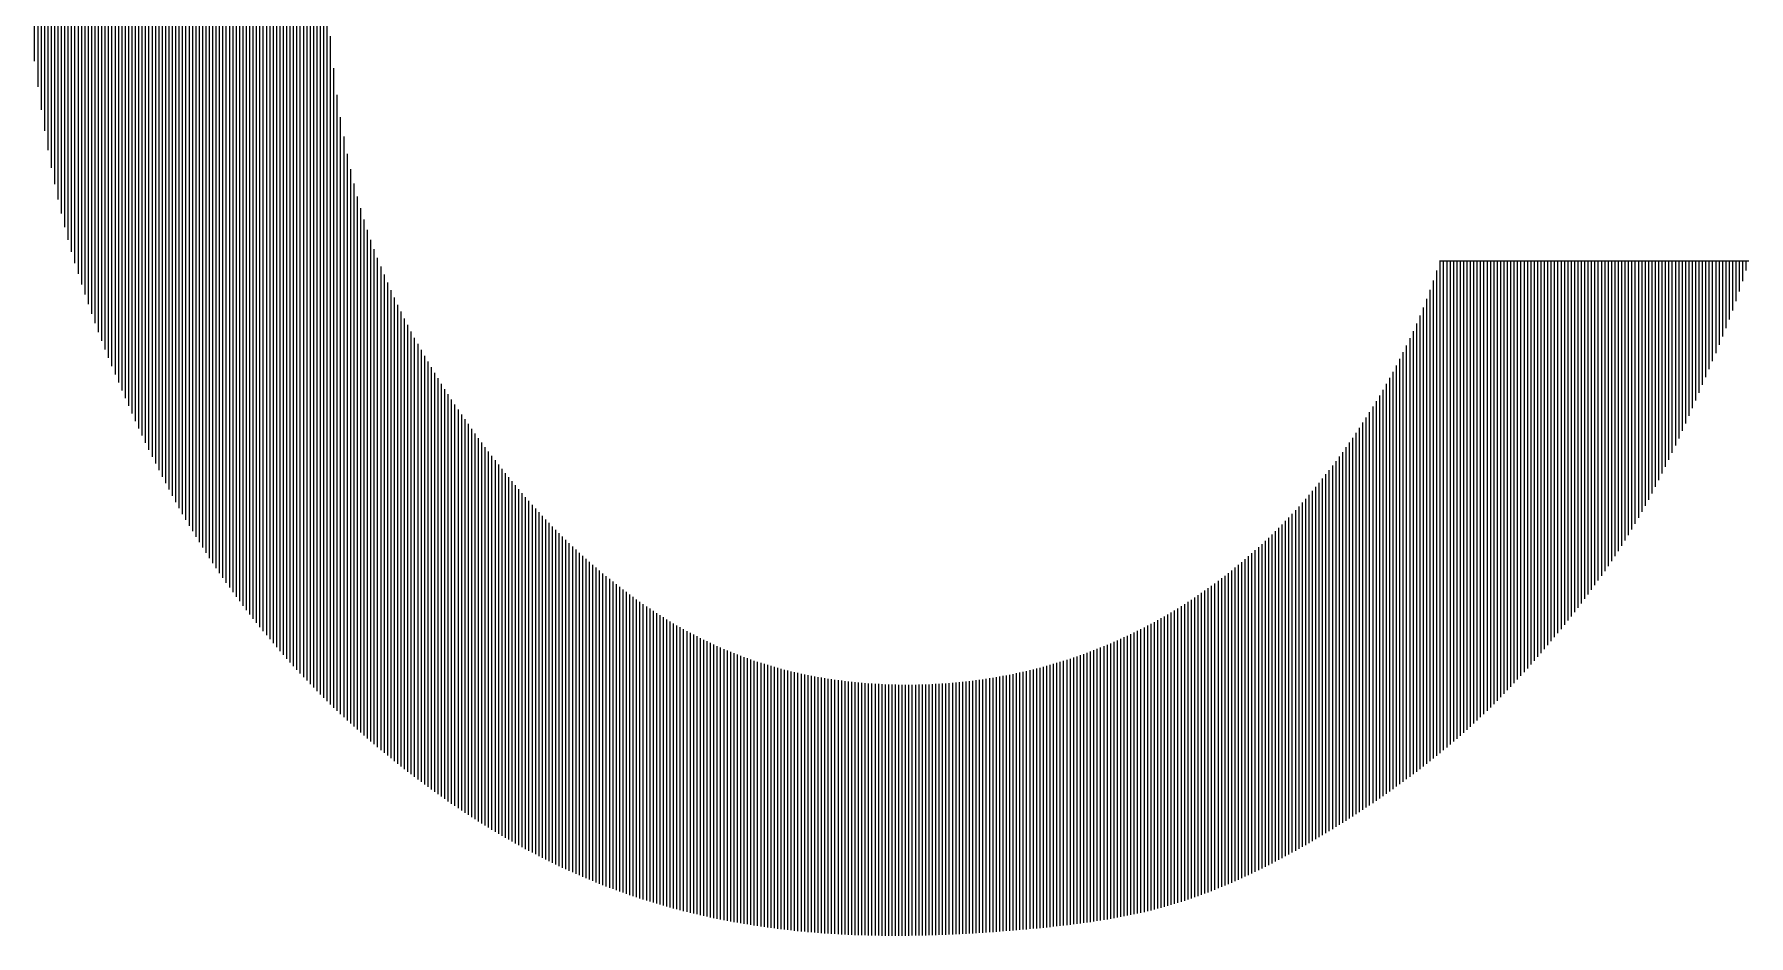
# Model space of a CAD drawing. Extents: x -58 to 5689, y 67 to 4123.
# Drawn here: x 5342.24 to 5365.18, y 310.48 to 322.55 of the extents above; entities that cross this region are included whole.
import ezdxf
from ezdxf.enums import TextEntityAlignment as Align

# ---------------------------------------------------------------- set-up
doc = ezdxf.new("R2010")
doc.units = 0
doc.header["$LTSCALE"] = 30
doc.header["$MEASUREMENT"] = 0
doc.layers.get('0').update_dxf_attribs({"linetype": 'CONTINUOUS'})
doc.layers.add('RLA-FORMATO', color=7, linetype='CONTINUOUS')
doc.layers.add('RLA-LOGO', color=7, linetype='CONTINUOUS')
doc.styles.add('ROMAND', font='romand', dxfattribs={"height": 31.5})
doc.styles.add('ROMANS', font='romans.shx', dxfattribs={"height": 11.25})

# ---------------------------------------------------------------- blocks, each defined once
blk = doc.blocks.new('A$C459C3EB4')
at = {"layer": 'RLA-LOGO', "color": 9, "true_color": 0xc0c0c0}
for p, q in [((456.613, -33.688), (456.613, -55.562)), ((456.658, -33.641), (456.658, -55.608)), ((456.703, -33.594), (456.703, -55.653)), ((456.388, -33.933), (456.388, -55.327)), ((456.433, -33.883), (456.433, -55.375)), ((456.478, -33.834), (456.478, -55.423)), ((456.523, -33.785), (456.523, -55.47)), ((456.568, -33.736), (456.568, -55.516)), ((456.208, -34.139), (456.208, -55.13)), ((456.253, -34.087), (456.253, -55.18)), ((456.298, -34.035), (456.298, -55.23)), ((456.343, -33.984), (456.343, -55.279)), ((455.983, -34.408), (455.983, -54.87)), ((456.028, -34.353), (456.028, -54.923)), ((456.073, -34.299), (456.073, -54.976)), ((456.118, -34.245), (456.118, -55.028)), ((456.163, -34.192), (456.163, -55.079)), ((455.803, -34.633), (455.803, -54.651)), ((455.848, -34.576), (455.848, -54.707)), ((455.893, -34.52), (455.893, -54.762)), ((455.938, -34.464), (455.938, -54.816)), ((455.623, -34.868), (455.623, -54.42)), ((455.668, -34.808), (455.668, -54.479)), ((455.713, -34.749), (455.713, -54.537)), ((455.758, -34.691), (455.758, -54.594)), ((455.488, -35.049), (455.488, -54.238)), ((455.533, -34.988), (455.533, -54.3)), ((455.578, -34.928), (455.578, -54.36)), ((455.308, -35.301), (455.308, -53.984)), ((455.353, -35.237), (455.353, -54.049)), ((455.398, -35.174), (455.398, -54.113)), ((455.443, -35.111), (455.443, -54.176)), ((455.173, -35.497), (455.173, -53.783)), ((455.218, -35.431), (455.218, -53.851)), ((455.263, -35.365), (455.263, -53.918)), ((454.993, -35.77), (454.993, -53.498)), ((455.038, -35.7), (455.038, -53.571)), ((455.083, -35.632), (455.083, -53.643)), ((455.128, -35.564), (455.128, -53.713)), ((454.858, -35.985), (454.858, -53.272)), ((454.903, -35.912), (454.903, -53.349)), ((454.948, -35.841), (454.948, -53.424)), ((454.723, -36.209), (454.723, -53.033)), ((454.768, -36.133), (454.768, -53.114)), ((454.813, -36.058), (454.813, -53.194)), ((454.588, -36.446), (454.588, -52.782)), ((454.633, -36.365), (454.633, -52.867)), ((454.678, -36.287), (454.678, -52.951)), ((454.453, -36.696), (454.453, -52.518)), ((454.498, -36.611), (454.498, -52.607)), ((454.543, -36.527), (454.543, -52.695)), ((454.363, -36.871), (454.363, -52.334)), ((454.408, -36.782), (454.408, -52.427)), ((454.228, -37.151), (454.228, -52.047)), ((454.273, -37.055), (454.273, -52.144)), ((454.318, -36.962), (454.318, -52.24)), ((454.138, -37.35), (454.138, -51.848)), ((454.183, -37.249), (454.183, -51.948)), ((454.048, -37.56), (454.048, -51.643)), ((454.093, -37.453), (454.093, -51.747)), ((453.958, -37.783), (453.958, -51.433)), ((454.003, -37.67), (454.003, -51.539)), ((453.868, -38.021), (453.868, -51.216)), ((453.913, -37.9), (453.913, -51.325)), ((453.778, -38.273), (453.778, -50.991)), ((453.823, -38.145), (453.823, -51.104)), ((453.688, -38.542), (453.688, -50.758)), ((453.733, -38.405), (453.733, -50.876)), ((453.643, -38.683), (453.643, -50.637)), ((453.553, -38.979), (453.553, -50.386)), ((453.598, -38.829), (453.598, -50.514)), ((453.508, -39.135), (453.508, -50.256)), ((453.463, -39.295), (453.463, -50.12)), ((453.373, -39.631), (453.373, -49.834)), ((453.418, -39.461), (453.418, -49.98)), ((453.328, -39.807), (453.328, -49.682)), ((453.283, -39.987), (453.283, -49.521)), ((453.193, -40.363), (453.193, -49.172)), ((453.238, -40.173), (453.238, -49.352)), ((453.148, -40.557), (453.148, -48.981)), ((453.103, -40.755), (453.103, -48.777)), ((453.058, -40.96), (453.058, -48.558)), ((453.013, -41.171), (453.013, -48.322)), ((452.968, -41.392), (452.968, -48.065)), ((452.923, -41.625), (452.923, -47.784)), ((452.878, -41.873), (452.878, -47.475)), ((452.833, -42.142), (452.833, -47.133)), ((456.748, -46.239), (456.748, -55.697)), ((456.793, -46.795), (456.793, -55.741)), ((456.838, -47.227), (456.838, -55.785)), ((456.883, -47.581), (456.883, -55.828)), ((456.928, -47.881), (456.928, -55.871)), ((456.973, -48.141), (456.973, -55.913)), ((457.018, -48.372), (457.018, -55.955)), ((457.063, -48.579), (457.063, -55.996)), ((457.108, -48.768), (457.108, -56.037)), ((457.153, -48.941), (457.153, -56.078)), ((457.198, -49.101), (457.198, -56.118)), ((457.243, -49.251), (457.243, -56.158)), ((457.288, -49.39), (457.288, -56.198)), ((457.333, -49.522), (457.333, -56.237)), ((457.378, -49.647), (457.378, -56.275)), ((457.423, -49.766), (457.423, -56.314)), ((457.468, -49.879), (457.468, -56.352)), ((457.513, -49.989), (457.513, -56.389)), ((471.598, -49.935), (471.598, -56.429)), ((471.639, -49.805), (475.775, -49.805)), ((471.643, -49.805), (471.643, -56.392)), ((471.688, -49.805), (471.688, -56.355)), ((471.733, -49.805), (471.733, -56.317)), ((471.778, -49.805), (471.778, -56.279)), ((471.823, -49.805), (471.823, -56.24)), ((471.868, -49.805), (471.868, -56.201)), ((471.913, -49.805), (471.913, -56.161)), ((471.958, -49.805), (471.958, -56.121)), ((472.003, -49.805), (472.003, -56.081)), ((472.048, -49.805), (472.048, -56.04)), ((472.093, -49.805), (472.093, -55.998)), ((472.138, -49.805), (472.138, -55.956)), ((472.183, -49.805), (472.183, -55.913)), ((472.228, -49.805), (472.228, -55.87)), ((472.273, -49.805), (472.273, -55.826)), ((472.318, -49.805), (472.318, -55.782)), ((472.363, -49.805), (472.363, -55.737)), ((472.408, -49.805), (472.408, -55.692)), ((472.453, -49.805), (472.453, -55.646)), ((472.498, -49.805), (472.498, -55.599)), ((472.543, -49.805), (472.543, -55.552)), ((472.588, -49.805), (472.588, -55.505)), ((472.633, -49.805), (472.633, -55.457)), ((472.678, -49.805), (472.678, -55.408)), ((472.723, -49.805), (472.723, -55.359)), ((472.768, -49.805), (472.768, -55.31)), ((472.813, -49.805), (472.813, -55.26)), ((472.858, -49.805), (472.858, -55.209)), ((472.903, -49.805), (472.903, -55.158)), ((472.948, -49.805), (472.948, -55.106)), ((472.993, -49.805), (472.993, -55.054)), ((473.038, -49.805), (473.038, -55.002)), ((473.083, -49.805), (473.083, -54.949)), ((473.128, -49.805), (473.128, -54.895)), ((473.173, -49.805), (473.173, -54.841)), ((473.218, -49.805), (473.218, -54.787)), ((473.263, -49.805), (473.263, -54.732)), ((473.308, -49.805), (473.308, -54.676)), ((473.353, -49.805), (473.353, -54.62)), ((473.398, -49.805), (473.398, -54.563)), ((473.443, -49.805), (473.443, -54.506)), ((473.488, -49.805), (473.488, -54.448)), ((473.533, -49.805), (473.533, -54.39)), ((473.578, -49.805), (473.578, -54.33)), ((473.623, -49.805), (473.623, -54.27)), ((473.668, -49.805), (473.668, -54.209)), ((473.713, -49.805), (473.713, -54.147)), ((473.758, -49.805), (473.758, -54.085)), ((473.803, -49.805), (473.803, -54.021)), ((473.848, -49.805), (473.848, -53.957)), ((473.893, -49.805), (473.893, -53.891)), ((473.938, -49.805), (473.938, -53.825)), ((473.983, -49.805), (473.983, -53.757)), ((474.028, -49.805), (474.028, -53.688)), ((474.073, -49.805), (474.073, -53.618)), ((474.118, -49.805), (474.118, -53.547)), ((474.163, -49.805), (474.163, -53.474)), ((474.208, -49.805), (474.208, -53.399)), ((474.253, -49.805), (474.253, -53.323)), ((474.298, -49.805), (474.298, -53.245)), ((474.343, -49.805), (474.343, -53.165)), ((474.388, -49.805), (474.388, -53.084)), ((474.433, -49.805), (474.433, -53.001)), ((474.478, -49.805), (474.478, -52.917)), ((474.523, -49.805), (474.523, -52.83)), ((474.568, -49.805), (474.568, -52.742)), ((474.613, -49.805), (474.613, -52.652)), ((474.658, -49.805), (474.658, -52.561)), ((474.703, -49.805), (474.703, -52.468)), ((474.748, -49.805), (474.748, -52.374)), ((474.793, -49.805), (474.793, -52.277)), ((474.838, -49.805), (474.838, -52.18)), ((474.883, -49.805), (474.883, -52.081)), ((474.928, -49.805), (474.928, -51.981)), ((474.973, -49.805), (474.973, -51.879)), ((475.018, -49.805), (475.018, -51.777)), ((475.063, -49.805), (475.063, -51.674)), ((475.108, -49.805), (475.108, -51.57)), ((475.153, -49.805), (475.153, -51.465)), ((475.198, -49.805), (475.198, -51.359)), ((475.243, -49.805), (475.243, -51.254)), ((475.288, -49.805), (475.288, -51.147)), ((475.333, -49.805), (475.333, -51.039)), ((475.378, -49.805), (475.378, -50.929)), ((475.423, -49.805), (475.423, -50.818)), ((475.468, -49.805), (475.468, -50.704)), ((475.513, -49.805), (475.513, -50.588)), ((475.558, -49.805), (475.558, -50.468)), ((475.603, -49.805), (475.603, -50.343)), ((475.648, -49.805), (475.648, -50.214)), ((475.693, -49.805), (475.693, -50.077)), ((475.738, -49.805), (475.738, -49.933)), ((457.558, -50.094), (457.558, -56.426)), ((457.603, -50.196), (457.603, -56.463)), ((471.508, -50.194), (471.508, -56.501)), ((471.553, -50.068), (471.553, -56.465)), ((457.648, -50.295), (457.648, -56.5)), ((457.693, -50.391), (457.693, -56.536)), ((471.418, -50.428), (471.418, -56.572)), ((471.463, -50.314), (471.463, -56.537)), ((457.738, -50.484), (457.738, -56.572)), ((457.783, -50.574), (457.783, -56.607)), ((457.828, -50.662), (457.828, -56.642)), ((471.328, -50.642), (471.328, -56.642)), ((471.373, -50.537), (471.373, -56.607)), ((457.873, -50.749), (457.873, -56.677)), ((457.918, -50.833), (457.918, -56.712)), ((457.963, -50.915), (457.963, -56.746)), ((471.238, -50.841), (471.238, -56.71)), ((471.283, -50.744), (471.283, -56.676)), ((458.008, -50.996), (458.008, -56.779)), ((458.053, -51.075), (458.053, -56.813)), ((458.098, -51.152), (458.098, -56.846)), ((471.103, -51.117), (471.103, -56.81)), ((471.148, -51.028), (471.148, -56.777)), ((471.193, -50.936), (471.193, -56.744)), ((458.143, -51.228), (458.143, -56.879)), ((458.188, -51.303), (458.188, -56.912)), ((458.233, -51.376), (458.233, -56.944)), ((470.968, -51.371), (470.968, -56.907)), ((471.013, -51.288), (471.013, -56.875)), ((471.058, -51.204), (471.058, -56.842)), ((458.278, -51.449), (458.278, -56.976)), ((458.323, -51.52), (458.323, -57.007)), ((458.368, -51.589), (458.368, -57.039)), ((470.833, -51.607), (470.833, -57.001)), ((470.878, -51.53), (470.878, -56.97)), ((470.923, -51.451), (470.923, -56.938)), ((458.413, -51.658), (458.413, -57.07)), ((458.458, -51.726), (458.458, -57.101)), ((458.503, -51.793), (458.503, -57.131)), ((470.698, -51.829), (470.698, -57.093)), ((470.743, -51.756), (470.743, -57.062)), ((470.788, -51.682), (470.788, -57.032)), ((458.548, -51.859), (458.548, -57.161)), ((458.593, -51.924), (458.593, -57.191)), ((458.638, -51.988), (458.638, -57.22)), ((458.683, -52.051), (458.683, -57.25)), ((470.563, -52.038), (470.563, -57.182)), ((470.608, -51.969), (470.608, -57.152)), ((470.653, -51.9), (470.653, -57.123)), ((458.728, -52.114), (458.728, -57.279)), ((458.773, -52.176), (458.773, -57.307)), ((458.818, -52.237), (458.818, -57.335)), ((458.863, -52.297), (458.863, -57.364)), ((470.383, -52.3), (470.383, -57.298)), ((470.428, -52.236), (470.428, -57.269)), ((470.473, -52.171), (470.473, -57.24)), ((470.518, -52.105), (470.518, -57.211)), ((458.908, -52.356), (458.908, -57.391)), ((458.953, -52.415), (458.953, -57.419)), ((458.998, -52.474), (458.998, -57.446)), ((459.043, -52.531), (459.043, -57.473)), ((470.248, -52.485), (470.248, -57.382)), ((470.293, -52.425), (470.293, -57.354)), ((470.338, -52.363), (470.338, -57.326)), ((459.088, -52.588), (459.088, -57.499)), ((459.133, -52.644), (459.133, -57.525)), ((459.178, -52.7), (459.178, -57.551)), ((459.223, -52.754), (459.223, -57.577)), ((470.068, -52.718), (470.068, -57.492)), ((470.113, -52.661), (470.113, -57.464)), ((470.158, -52.604), (470.158, -57.437)), ((470.203, -52.545), (470.203, -57.41)), ((459.268, -52.808), (459.268, -57.602)), ((459.313, -52.862), (459.313, -57.627)), ((459.358, -52.915), (459.358, -57.652)), ((459.403, -52.967), (459.403, -57.677)), ((469.843, -52.988), (469.843, -57.624)), ((469.888, -52.936), (469.888, -57.598)), ((469.933, -52.883), (469.933, -57.572)), ((469.978, -52.829), (469.978, -57.545)), ((470.023, -52.774), (470.023, -57.518)), ((459.448, -53.018), (459.448, -57.701)), ((459.493, -53.069), (459.493, -57.725)), ((459.538, -53.119), (459.538, -57.748)), ((459.583, -53.168), (459.583, -57.772)), ((459.628, -53.217), (459.628, -57.795)), ((469.663, -53.189), (469.663, -57.725)), ((469.708, -53.14), (469.708, -57.7)), ((469.753, -53.091), (469.753, -57.675)), ((469.798, -53.04), (469.798, -57.649)), ((459.673, -53.265), (459.673, -57.817)), ((459.718, -53.313), (459.718, -57.84)), ((459.763, -53.359), (459.763, -57.862)), ((459.808, -53.405), (459.808, -57.884)), ((459.853, -53.451), (459.853, -57.905)), ((469.438, -53.423), (469.438, -57.846)), ((469.483, -53.378), (469.483, -57.823)), ((469.528, -53.332), (469.528, -57.799)), ((469.573, -53.285), (469.573, -57.774)), ((469.618, -53.238), (469.618, -57.75)), ((459.898, -53.496), (459.898, -57.927)), ((459.943, -53.54), (459.943, -57.948)), ((459.988, -53.584), (459.988, -57.968)), ((460.033, -53.627), (460.033, -57.989)), ((460.078, -53.669), (460.078, -58.009)), ((469.168, -53.679), (469.168, -57.983)), ((469.213, -53.638), (469.213, -57.961)), ((469.258, -53.596), (469.258, -57.938)), ((469.303, -53.554), (469.303, -57.916)), ((469.348, -53.511), (469.348, -57.893)), ((469.393, -53.467), (469.393, -57.87)), ((460.123, -53.711), (460.123, -58.029)), ((460.168, -53.752), (460.168, -58.048)), ((460.213, -53.793), (460.213, -58.068)), ((460.258, -53.833), (460.258, -58.087)), ((460.303, -53.873), (460.303, -58.105)), ((460.348, -53.911), (460.348, -58.124)), ((468.898, -53.911), (468.898, -58.108)), ((468.943, -53.874), (468.943, -58.088)), ((468.988, -53.836), (468.988, -58.067)), ((469.033, -53.798), (469.033, -58.047)), ((469.078, -53.759), (469.078, -58.026)), ((469.123, -53.719), (469.123, -58.004)), ((460.393, -53.95), (460.393, -58.142)), ((460.438, -53.988), (460.438, -58.16)), ((460.483, -54.025), (460.483, -58.177)), ((460.528, -54.061), (460.528, -58.195)), ((460.573, -54.097), (460.573, -58.212)), ((460.618, -54.133), (460.618, -58.228)), ((468.628, -54.121), (468.628, -58.222)), ((468.673, -54.087), (468.673, -58.203)), ((468.718, -54.053), (468.718, -58.185)), ((468.763, -54.019), (468.763, -58.166)), ((468.808, -53.983), (468.808, -58.147)), ((468.853, -53.947), (468.853, -58.128)), ((460.663, -54.168), (460.663, -58.245)), ((460.708, -54.202), (460.708, -58.261)), ((460.753, -54.236), (460.753, -58.277)), ((460.798, -54.27), (460.798, -58.293)), ((460.843, -54.302), (460.843, -58.308)), ((460.888, -54.335), (460.888, -58.323)), ((460.933, -54.367), (460.933, -58.338)), ((468.268, -54.37), (468.268, -58.354)), ((468.313, -54.341), (468.313, -58.339)), ((468.358, -54.311), (468.358, -58.323)), ((468.403, -54.281), (468.403, -58.307)), ((468.448, -54.25), (468.448, -58.291)), ((468.493, -54.218), (468.493, -58.274)), ((468.538, -54.186), (468.538, -58.257)), ((468.583, -54.154), (468.583, -58.239)), ((460.978, -54.398), (460.978, -58.352)), ((461.023, -54.429), (461.023, -58.367)), ((461.068, -54.459), (461.068, -58.381)), ((461.113, -54.489), (461.113, -58.394)), ((461.158, -54.518), (461.158, -58.408)), ((461.203, -54.547), (461.203, -58.421)), ((461.248, -54.575), (461.248, -58.434)), ((467.908, -54.589), (467.908, -58.463)), ((467.953, -54.563), (467.953, -58.451)), ((467.998, -54.537), (467.998, -58.438)), ((468.043, -54.51), (468.043, -58.425)), ((468.088, -54.483), (468.088, -58.411)), ((468.133, -54.456), (468.133, -58.398)), ((468.178, -54.428), (468.178, -58.383)), ((468.223, -54.399), (468.223, -58.369)), ((461.293, -54.603), (461.293, -58.447)), ((461.338, -54.63), (461.338, -58.459)), ((461.383, -54.657), (461.383, -58.472)), ((461.428, -54.683), (461.428, -58.484)), ((461.473, -54.709), (461.473, -58.496)), ((461.518, -54.734), (461.518, -58.507)), ((461.563, -54.759), (461.563, -58.518)), ((461.608, -54.783), (461.608, -58.53)), ((461.653, -54.807), (461.653, -58.54)), ((461.698, -54.83), (461.698, -58.551)), ((467.458, -54.822), (467.458, -58.569)), ((467.503, -54.801), (467.503, -58.559)), ((467.548, -54.779), (467.548, -58.55)), ((467.593, -54.757), (467.593, -58.54)), ((467.638, -54.734), (467.638, -58.53)), ((467.683, -54.711), (467.683, -58.52)), ((467.728, -54.687), (467.728, -58.509)), ((467.773, -54.663), (467.773, -58.498)), ((467.818, -54.639), (467.818, -58.487)), ((467.863, -54.614), (467.863, -58.475)), ((461.743, -54.853), (461.743, -58.562)), ((461.788, -54.876), (461.788, -58.572)), ((461.833, -54.897), (461.833, -58.582)), ((461.878, -54.919), (461.878, -58.592)), ((461.923, -54.94), (461.923, -58.601)), ((461.968, -54.96), (461.968, -58.61)), ((462.013, -54.98), (462.013, -58.62)), ((462.058, -55), (462.058, -58.629)), ((462.103, -55.019), (462.103, -58.637)), ((462.148, -55.038), (462.148, -58.646)), ((462.193, -55.056), (462.193, -58.654)), ((466.918, -55.051), (466.918, -58.66)), ((466.963, -55.034), (466.963, -58.654)), ((467.008, -55.016), (467.008, -58.647)), ((467.053, -54.999), (467.053, -58.64)), ((467.098, -54.98), (467.098, -58.633)), ((467.143, -54.962), (467.143, -58.626)), ((467.188, -54.943), (467.188, -58.619)), ((467.233, -54.924), (467.233, -58.611)), ((467.278, -54.904), (467.278, -58.603)), ((467.323, -54.885), (467.323, -58.595)), ((467.368, -54.864), (467.368, -58.586)), ((467.413, -54.843), (467.413, -58.577)), ((462.238, -55.074), (462.238, -58.662)), ((462.283, -55.091), (462.283, -58.67)), ((462.328, -55.108), (462.328, -58.678)), ((462.373, -55.124), (462.373, -58.685)), ((462.418, -55.14), (462.418, -58.693)), ((462.463, -55.156), (462.463, -58.7)), ((462.508, -55.171), (462.508, -58.707)), ((462.553, -55.185), (462.553, -58.713)), ((462.598, -55.2), (462.598, -58.72)), ((462.643, -55.213), (462.643, -58.726)), ((462.688, -55.227), (462.688, -58.732)), ((462.733, -55.24), (462.733, -58.738)), ((462.778, -55.253), (462.778, -58.744)), ((462.823, -55.265), (462.823, -58.75)), ((462.868, -55.277), (462.868, -58.755)), ((462.913, -55.288), (462.913, -58.76)), ((466.153, -55.285), (466.153, -58.747)), ((466.198, -55.274), (466.198, -58.743)), ((466.243, -55.262), (466.243, -58.739)), ((466.288, -55.25), (466.288, -58.735)), ((466.333, -55.238), (466.333, -58.73)), ((466.378, -55.226), (466.378, -58.726)), ((466.423, -55.213), (466.423, -58.721)), ((466.468, -55.2), (466.468, -58.716)), ((466.513, -55.187), (466.513, -58.711)), ((466.558, -55.173), (466.558, -58.706)), ((466.603, -55.159), (466.603, -58.701)), ((466.648, -55.145), (466.648, -58.696)), ((466.693, -55.13), (466.693, -58.69)), ((466.738, -55.115), (466.738, -58.685)), ((466.783, -55.099), (466.783, -58.679)), ((466.828, -55.083), (466.828, -58.673)), ((466.873, -55.067), (466.873, -58.667)), ((462.958, -55.299), (462.958, -58.765)), ((463.003, -55.31), (463.003, -58.77)), ((463.048, -55.32), (463.048, -58.775)), ((463.093, -55.33), (463.093, -58.779)), ((463.138, -55.34), (463.138, -58.783)), ((463.183, -55.349), (463.183, -58.788)), ((463.228, -55.358), (463.228, -58.792)), ((463.273, -55.367), (463.273, -58.795)), ((463.318, -55.375), (463.318, -58.799)), ((463.363, -55.383), (463.363, -58.802)), ((463.408, -55.39), (463.408, -58.806)), ((463.453, -55.398), (463.453, -58.809)), ((463.498, -55.405), (463.498, -58.812)), ((463.543, -55.411), (463.543, -58.814)), ((463.588, -55.418), (463.588, -58.817)), ((463.633, -55.423), (463.633, -58.819)), ((463.678, -55.429), (463.678, -58.822)), ((463.723, -55.434), (463.723, -58.824)), ((463.768, -55.439), (463.768, -58.826)), ((463.813, -55.444), (463.813, -58.828)), ((463.858, -55.449), (463.858, -58.829)), ((463.903, -55.453), (463.903, -58.831)), ((463.948, -55.456), (463.948, -58.832)), ((463.993, -55.46), (463.993, -58.833)), ((464.038, -55.463), (464.038, -58.834)), ((464.083, -55.466), (464.083, -58.835)), ((464.128, -55.468), (464.128, -58.836)), ((464.173, -55.471), (464.173, -58.837)), ((464.218, -55.473), (464.218, -58.837)), ((464.263, -55.474), (464.263, -58.838)), ((464.308, -55.476), (464.308, -58.838)), ((464.353, -55.477), (464.353, -58.838)), ((464.398, -55.478), (464.398, -58.838)), ((464.443, -55.478), (464.443, -58.838)), ((464.488, -55.479), (464.488, -58.837)), ((464.533, -55.479), (464.533, -58.837)), ((464.578, -55.478), (464.578, -58.836)), ((464.623, -55.478), (464.623, -58.836)), ((464.668, -55.477), (464.668, -58.835)), ((464.713, -55.476), (464.713, -58.834)), ((464.758, -55.474), (464.758, -58.833)), ((464.803, -55.473), (464.803, -58.832)), ((464.848, -55.471), (464.848, -58.83)), ((464.893, -55.468), (464.893, -58.829)), ((464.938, -55.466), (464.938, -58.827)), ((464.983, -55.463), (464.983, -58.826)), ((465.028, -55.46), (465.028, -58.824)), ((465.073, -55.456), (465.073, -58.822)), ((465.118, -55.453), (465.118, -58.82)), ((465.163, -55.449), (465.163, -58.818)), ((465.208, -55.444), (465.208, -58.816)), ((465.253, -55.44), (465.253, -58.813)), ((465.298, -55.435), (465.298, -58.811)), ((465.343, -55.43), (465.343, -58.808)), ((465.388, -55.424), (465.388, -58.806)), ((465.433, -55.418), (465.433, -58.803)), ((465.478, -55.412), (465.478, -58.8)), ((465.523, -55.406), (465.523, -58.797)), ((465.568, -55.399), (465.568, -58.794)), ((465.613, -55.392), (465.613, -58.791)), ((465.658, -55.385), (465.658, -58.788)), ((465.703, -55.377), (465.703, -58.785)), ((465.748, -55.37), (465.748, -58.781)), ((465.793, -55.361), (465.793, -58.778)), ((465.838, -55.353), (465.838, -58.774)), ((465.883, -55.344), (465.883, -58.771)), ((465.928, -55.335), (465.928, -58.767)), ((465.973, -55.325), (465.973, -58.763)), ((466.018, -55.316), (466.018, -58.76)), ((466.063, -55.306), (466.063, -58.756)), ((466.108, -55.295), (466.108, -58.752))]:
    blk.add_line(p, q, dxfattribs=at)
blk = doc.blocks.new('viñeta-rl')
blk.add_blockref('A$C459C3EB4', (-797.494, 299.998))
at = {"layer": 'RLA-FORMATO', "color": 4, "style": 'ROMAND'}
for tag, p in [('DESAR', (-1255.783, 233.263)), ('PRELIM', (-1123.111, 233.263)), ('PROP', (-989.639, 233.263)), ('CONST', (-823.737, 233.263))]:
    blk.add_attdef(tag, p, '', height=16, dxfattribs=at)
at = {"layer": 'RLA-FORMATO', "color": 2, "style": 'ROMANS'}
for tag, p, height in [('REVNO1', (-1394.08, 180.648), 10), ('DETNO1', (-1358.401, 180.648), 10), ('FECHA1', (-880.483, 180.648), 10), ('REVNO2', (-1394.08, 155.648), 10), ('DETNO2', (-1358.401, 155.648), 10), ('FECHA2', (-880.483, 155.648), 10), ('REVNO3', (-1394.08, 130.649), 10), ('DETNO3', (-1358.401, 130.649), 10), ('FECHA3', (-880.483, 130.649), 10), ('REVNO4', (-1394.08, 105.649), 10), ('DETNO4', (-1358.401, 105.649), 10), ('FECHA4', (-880.483, 105.649), 10), ('REVNO5', (-1394.08, 80.649), 11.25), ('DETNO5', (-1358.401, 80.649), 10), ('FECHA5', (-880.483, 80.649), 10), ('REVNO6', (-1392.274, 55.649), 10), ('DETNO6', (-1356.594, 55.649), 10), ('FECHA6', (-878.676, 55.649), 10), ('INGENIERO', (-741.067, 33.399), 10), ('DIBUJANTE', (-571.615, 33.401), 10), ('REVNO7', (-1394.08, 30.65), 10), ('DETNO7', (-1358.401, 30.65), 10), ('FECHA7', (-880.483, 30.65), 10), ('REVNO8', (-1394.08, 8.603), 10), ('DETNO8', (-1358.401, 8.603), 10), ('FECHA8', (-880.483, 8.603), 10), ('PROYECTISTA', (-740.886, 4.812), 10), ('INGENIERO', (-568.569, 4.615), 10)]:
    blk.add_attdef(tag, p, '', height=height, dxfattribs=at)
for tag, p in [('PERSNO1', (-946.608, 180.648)), ('PERSNO2', (-946.608, 155.648)), ('PERSNO3', (-946.608, 130.649)), ('PERSNO4', (-946.608, 105.649)), ('PERSNO5', (-946.608, 80.649)), ('PERSNO6', (-946.608, 55.649)), ('PERSNO7', (-946.608, 30.65)), ('PERSNO8', (-946.608, 8.603))]:
    blk.add_attdef(tag, text='', height=10, dxfattribs=at).set_placement(p, align=Align.CENTER)
at = {"layer": 'RLA-FORMATO', "color": 5, "style": 'ROMAND'}
blk.add_attdef('PROYECTO', text='', height=16.9, dxfattribs=at).set_placement((-289.167, 165.033), align=Align.MIDDLE)
for tag, p in [('TITULO1', (-567.962, 108.18)), ('TITULO2', (-567.962, 74.225))]:
    blk.add_attdef(tag, p, '', height=20, dxfattribs=at)
at = {"layer": 'RLA-FORMATO', "color": 2, "style": 'ROMANS'}
for tag, p in [('NOMARCH', (-1424.041, 5.527)), ('FECHA', (-1406.947, 5.527))]:
    blk.add_attdef(tag, p, '', height=11.25, rotation=90, dxfattribs=at)
at = {"layer": 'RLA-FORMATO', "color": 5, "style": 'ROMAND', "width": 0.967839}
blk.add_attdef('NUMERO', text='', height=24, dxfattribs=at).set_placement((-290.268, 13.329), (-62.411, 13.329), align=Align.FIT)
at = {"layer": 'RLA-FORMATO', "color": 5, "style": 'ROMAND', "flags": 12}
blk.add_attdef('REVISION', text='', height=24, dxfattribs=at).set_placement((-24.501, 25.329), align=Align.MIDDLE)

msp = doc.modelspace()

# ---------------------------------------------------------------- block references
at = {"layer": 'RLA-FORMATO', "xscale": 1.00001000010004, "yscale": 1.00001000010004, "zscale": 1.00001000010004}
msp.add_blockref('viñeta-rl', (5686.902, 69.319), dxfattribs=at)

doc.saveas('drawing.dxf')
